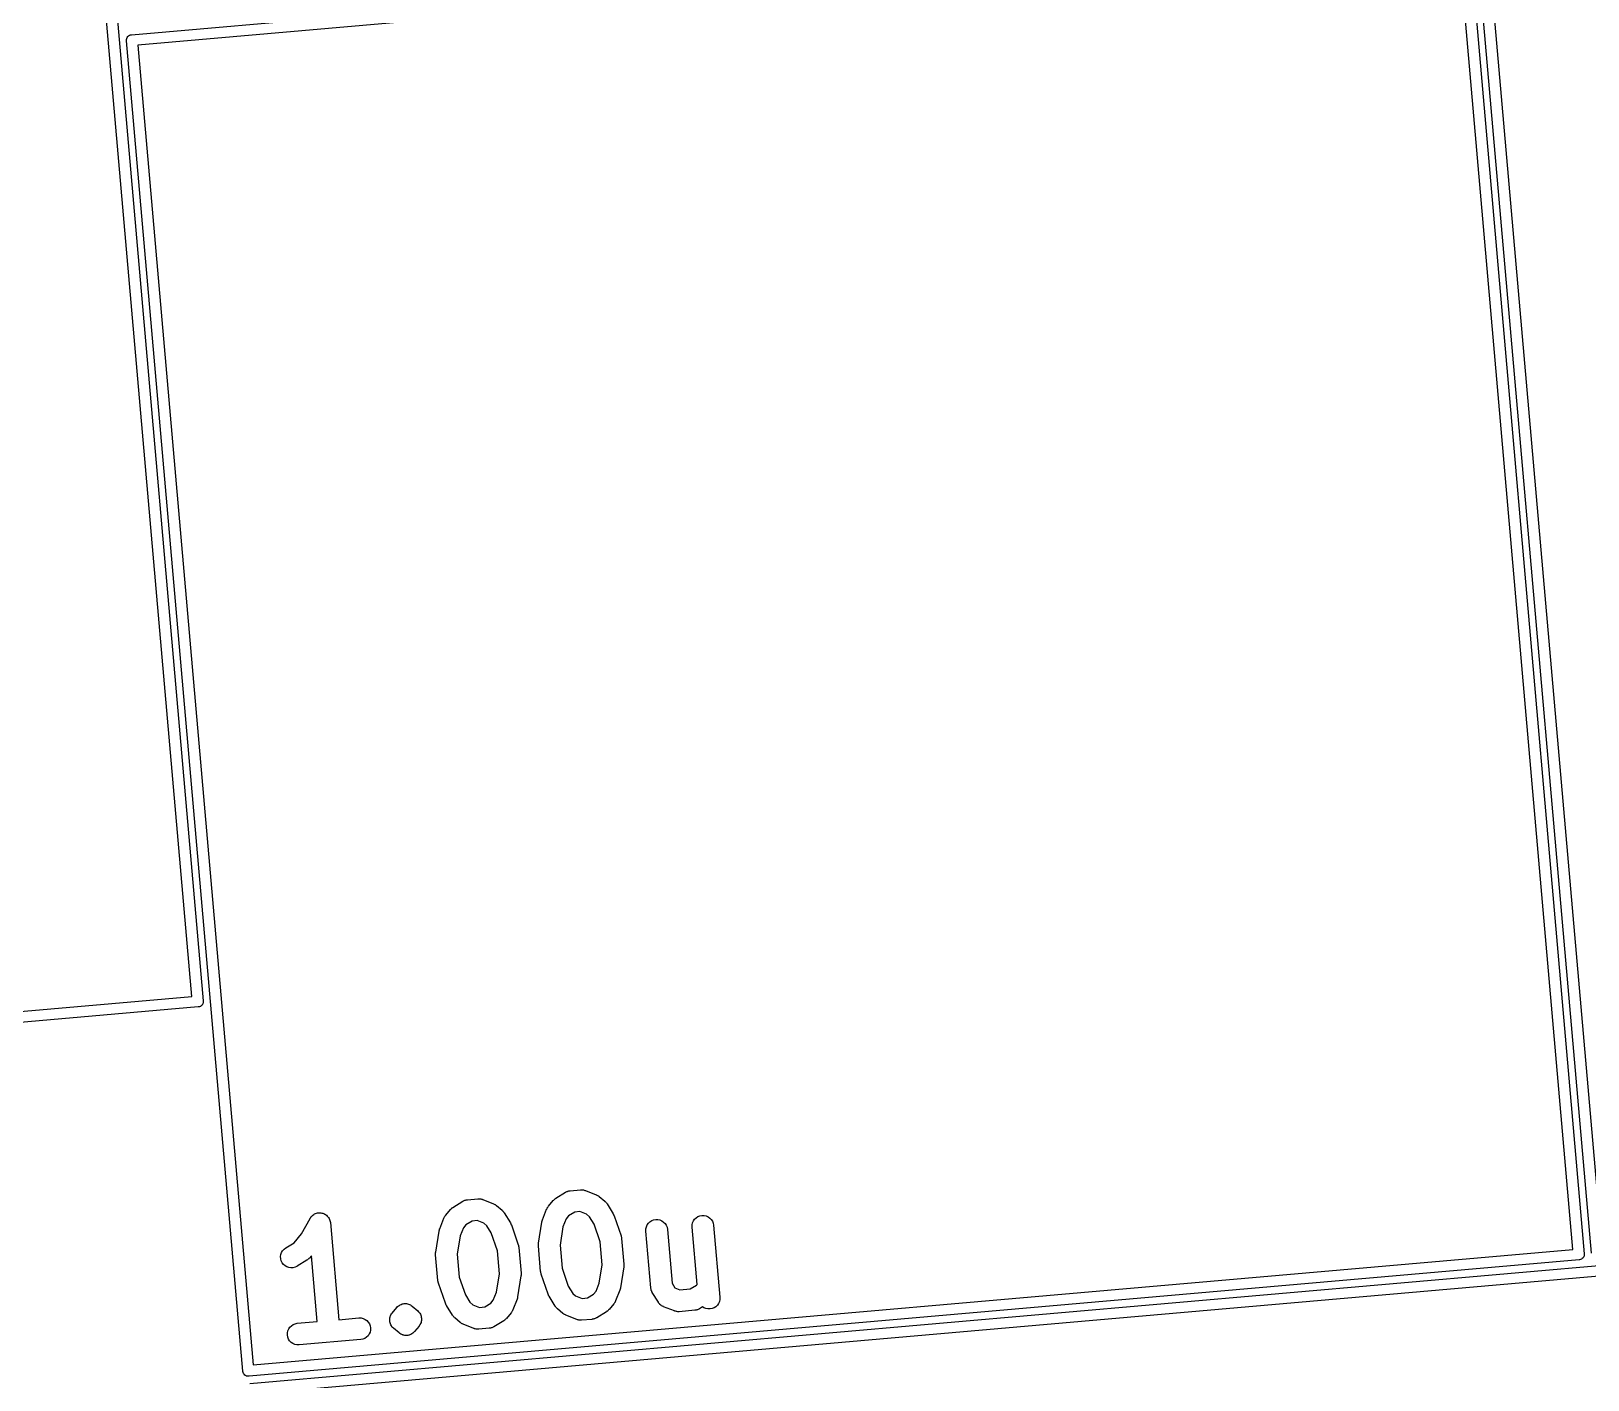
# Model space of a CAD drawing. Extents: x 72 to 342, y -189 to -99.
# Drawn here: x 301.32 to 323.23, y -161.84 to -142.86 of the extents above; entities that cross this region are included whole.
import ezdxf

# ---------------------------------------------------------------- set-up
doc = ezdxf.new("R2010")
doc.units = 0
doc.header["$MEASUREMENT"] = 0
doc.layers.add('BLACK', color=7, linetype='CONTINUOUS')

msp = doc.modelspace()

# ---------------------------------------------------------------- linework, layer by layer
at = {"layer": 'BLACK', "linetype": 'CONTINUOUS'}
for p, q in [((302.104, -137.787), (303.741, -156.504)), ((303.583, -156.445), (301.958, -137.872)), ((302.734, -142.91), (321.451, -141.273)), ((321.392, -141.431), (302.82, -143.056)), ((323.017, -160.003), (321.392, -141.431)), ((321.538, -141.345), (323.175, -160.062)), ((323.277, -160.054), (321.639, -141.336)), ((321.797, -141.395), (323.422, -159.968)), ((302.661, -142.978), (302.664, -142.963)), ((302.661, -142.993), (302.661, -142.978)), ((302.662, -142.997), (302.661, -142.993)), ((304.299, -161.714), (302.662, -142.997)), ((302.664, -142.963), (302.67, -142.95)), ((302.67, -142.95), (302.679, -142.937)), ((302.679, -142.937), (302.689, -142.927)), ((302.689, -142.927), (302.702, -142.918)), ((302.702, -142.918), (302.716, -142.913)), ((302.716, -142.913), (302.727, -142.911)), ((302.727, -142.911), (302.731, -142.91)), ((302.727, -142.911), (302.727, -142.911)), ((302.731, -142.91), (302.734, -142.91)), ((302.82, -143.056), (304.445, -161.628)), ((303.669, -156.59), (284.952, -158.228)), ((285.011, -158.07), (303.583, -156.445)), ((303.672, -156.59), (303.669, -156.59)), ((303.676, -156.59), (303.672, -156.59)), ((303.687, -156.588), (303.676, -156.59)), ((303.676, -156.59), (303.676, -156.59)), ((303.701, -156.582), (303.687, -156.588)), ((303.714, -156.574), (303.701, -156.582)), ((303.724, -156.563), (303.714, -156.574)), ((303.732, -156.552), (303.724, -156.563)), ((303.733, -156.551), (303.732, -156.552)), ((303.736, -156.545), (303.733, -156.551)), ((303.739, -156.537), (303.736, -156.545)), ((303.74, -156.53), (303.739, -156.537)), ((303.742, -156.523), (303.74, -156.53)), ((303.741, -156.504), (303.742, -156.508)), ((303.742, -156.508), (303.742, -156.511)), ((303.742, -156.511), (303.742, -156.523)), ((308.702, -159.283), (308.841, -159.198)), ((308.841, -159.198), (308.842, -159.197)), ((308.842, -159.197), (308.846, -159.195)), ((308.846, -159.195), (308.85, -159.193)), ((308.85, -159.193), (308.86, -159.189)), ((308.86, -159.189), (308.869, -159.185)), ((308.869, -159.185), (308.874, -159.183)), ((308.874, -159.183), (308.878, -159.182)), ((308.878, -159.182), (308.888, -159.18)), ((308.888, -159.18), (308.898, -159.177)), ((308.898, -159.177), (308.903, -159.177)), ((308.903, -159.177), (308.907, -159.176)), ((308.907, -159.176), (309.052, -159.164)), ((309.052, -159.164), (309.054, -159.163)), ((309.054, -159.163), (309.058, -159.164)), ((309.058, -159.164), (309.063, -159.163)), ((309.063, -159.163), (309.073, -159.164)), ((309.073, -159.164), (309.083, -159.164)), ((309.083, -159.164), (309.088, -159.165)), ((309.088, -159.165), (309.092, -159.166)), ((309.092, -159.166), (309.102, -159.168)), ((309.102, -159.168), (309.113, -159.171)), ((309.113, -159.171), (309.117, -159.173)), ((309.117, -159.173), (309.121, -159.174)), ((309.121, -159.174), (309.272, -159.233)), ((309.272, -159.233), (309.274, -159.234)), ((309.274, -159.234), (309.281, -159.238)), ((309.281, -159.238), (309.289, -159.242)), ((309.289, -159.242), (309.294, -159.245)), ((309.294, -159.245), (309.3, -159.248)), ((309.3, -159.248), (309.307, -159.254)), ((309.307, -159.254), (309.314, -159.258)), ((309.314, -159.258), (309.392, -159.324)), ((304.395, -161.888), (332.601, -159.42)), ((307.153, -159.52), (307.219, -159.442)), ((307.219, -159.442), (307.221, -159.44)), ((307.221, -159.44), (307.227, -159.434)), ((307.227, -159.434), (307.233, -159.428)), ((307.233, -159.428), (307.238, -159.424)), ((307.238, -159.424), (307.242, -159.419)), ((307.242, -159.419), (307.25, -159.415)), ((307.25, -159.415), (307.256, -159.41)), ((307.256, -159.41), (307.395, -159.325)), ((307.395, -159.325), (307.396, -159.324)), ((307.396, -159.324), (307.401, -159.322)), ((307.401, -159.322), (307.404, -159.319)), ((307.404, -159.319), (307.414, -159.315)), ((307.414, -159.315), (307.423, -159.311)), ((307.423, -159.311), (307.428, -159.31)), ((307.428, -159.31), (307.432, -159.308)), ((307.432, -159.308), (307.442, -159.306)), ((307.442, -159.306), (307.452, -159.304)), ((307.452, -159.304), (307.457, -159.304)), ((307.457, -159.304), (307.461, -159.303)), ((307.461, -159.303), (307.606, -159.29)), ((307.606, -159.29), (307.608, -159.29)), ((307.608, -159.29), (307.612, -159.29)), ((307.612, -159.29), (307.617, -159.29)), ((307.617, -159.29), (307.627, -159.29)), ((307.627, -159.29), (307.638, -159.291)), ((307.638, -159.291), (307.642, -159.292)), ((307.642, -159.292), (307.646, -159.292)), ((307.646, -159.292), (307.656, -159.295)), ((307.656, -159.295), (307.667, -159.297)), ((307.667, -159.297), (307.671, -159.299)), ((307.671, -159.299), (307.675, -159.3)), ((307.675, -159.3), (307.826, -159.36)), ((307.826, -159.36), (307.828, -159.361)), ((307.828, -159.361), (307.835, -159.365)), ((307.835, -159.365), (307.843, -159.368)), ((307.843, -159.368), (307.849, -159.372)), ((307.849, -159.372), (307.854, -159.375)), ((307.854, -159.375), (307.861, -159.38)), ((307.861, -159.38), (307.868, -159.385)), ((307.868, -159.385), (307.947, -159.451)), ((307.947, -159.451), (307.948, -159.452)), ((307.948, -159.452), (307.954, -159.458)), ((307.954, -159.458), (307.96, -159.464)), ((307.96, -159.464), (307.964, -159.469)), ((307.964, -159.469), (307.969, -159.474)), ((307.969, -159.474), (307.973, -159.481)), ((307.973, -159.481), (307.978, -159.488)), ((308.515, -159.587), (308.574, -159.436)), ((308.574, -159.436), (308.575, -159.434)), ((308.575, -159.434), (308.579, -159.426)), ((308.579, -159.426), (308.583, -159.418)), ((308.583, -159.418), (308.586, -159.413)), ((308.586, -159.413), (308.589, -159.407)), ((308.589, -159.407), (308.595, -159.401)), ((308.595, -159.401), (308.599, -159.394)), ((308.599, -159.394), (308.665, -159.315)), ((308.665, -159.315), (308.667, -159.313)), ((308.667, -159.313), (308.673, -159.308)), ((308.673, -159.308), (308.679, -159.301)), ((308.679, -159.301), (308.684, -159.297)), ((308.684, -159.297), (308.688, -159.293)), ((308.688, -159.293), (308.695, -159.288)), ((308.695, -159.288), (308.702, -159.283)), ((308.969, -159.477), (308.883, -159.53)), ((309.042, -159.47), (308.969, -159.477)), ((309.137, -159.508), (309.042, -159.47)), ((309.392, -159.324), (309.394, -159.326)), ((309.394, -159.326), (309.4, -159.332)), ((309.4, -159.332), (309.406, -159.338)), ((309.406, -159.338), (309.41, -159.343)), ((309.41, -159.343), (309.415, -159.347)), ((309.415, -159.347), (309.419, -159.355)), ((309.419, -159.355), (309.424, -159.361)), ((309.424, -159.361), (309.509, -159.5)), ((332.542, -159.578), (304.481, -162.033)), ((305.126, -159.781), (305.244, -159.565)), ((305.244, -159.565), (305.245, -159.563)), ((305.245, -159.563), (305.254, -159.551)), ((305.245, -159.563), (305.245, -159.563)), ((305.245, -159.563), (305.245, -159.563)), ((305.245, -159.563), (305.245, -159.563)), ((305.254, -159.551), (305.262, -159.539)), ((305.262, -159.539), (305.273, -159.529)), ((305.262, -159.539), (305.262, -159.539)), ((305.262, -159.539), (305.262, -159.539)), ((305.273, -159.529), (305.284, -159.518)), ((305.284, -159.518), (305.296, -159.51)), ((305.284, -159.518), (305.284, -159.518)), ((305.284, -159.518), (305.284, -159.518)), ((305.296, -159.51), (305.309, -159.502)), ((305.309, -159.502), (305.322, -159.497)), ((305.309, -159.502), (305.309, -159.502)), ((305.309, -159.502), (305.309, -159.502)), ((305.322, -159.497), (305.336, -159.491)), ((305.336, -159.491), (305.336, -159.491)), ((305.336, -159.491), (305.337, -159.491)), ((305.337, -159.491), (305.351, -159.489)), ((305.351, -159.489), (305.366, -159.486)), ((305.366, -159.486), (305.366, -159.486)), ((305.366, -159.486), (305.366, -159.486)), ((305.366, -159.486), (305.381, -159.486)), ((305.381, -159.486), (305.395, -159.487)), ((305.395, -159.487), (305.395, -159.487)), ((305.395, -159.487), (305.396, -159.487)), ((305.396, -159.487), (305.41, -159.49)), ((305.41, -159.49), (305.424, -159.493)), ((305.424, -159.493), (305.425, -159.493)), ((305.425, -159.493), (305.425, -159.493)), ((305.425, -159.493), (305.438, -159.499)), ((305.438, -159.499), (305.452, -159.505)), ((305.452, -159.505), (305.452, -159.505)), ((305.452, -159.505), (305.452, -159.505)), ((305.452, -159.505), (305.464, -159.513)), ((305.464, -159.513), (305.476, -159.522)), ((305.476, -159.522), (305.476, -159.522)), ((305.476, -159.522), (305.476, -159.522)), ((305.476, -159.522), (305.486, -159.532)), ((305.486, -159.532), (305.497, -159.543)), ((305.497, -159.543), (305.497, -159.543)), ((305.497, -159.543), (305.497, -159.543)), ((305.497, -159.543), (305.505, -159.555)), ((305.505, -159.555), (305.513, -159.568)), ((305.513, -159.568), (305.513, -159.568)), ((305.513, -159.568), (305.513, -159.568)), ((305.513, -159.568), (305.519, -159.582)), ((305.519, -159.582), (305.524, -159.596)), ((305.524, -159.596), (305.524, -159.596)), ((305.524, -159.596), (305.524, -159.596)), ((305.524, -159.596), (305.527, -159.61)), ((305.527, -159.61), (305.53, -159.625)), ((305.53, -159.625), (305.649, -160.991)), ((307.069, -159.713), (307.128, -159.562)), ((307.128, -159.562), (307.129, -159.56)), ((307.129, -159.56), (307.133, -159.553)), ((307.133, -159.553), (307.137, -159.545)), ((307.137, -159.545), (307.14, -159.54)), ((307.14, -159.54), (307.143, -159.534)), ((307.143, -159.534), (307.149, -159.527)), ((307.149, -159.527), (307.153, -159.52)), ((307.403, -159.697), (307.358, -159.81)), ((307.437, -159.656), (307.403, -159.697)), ((307.524, -159.603), (307.437, -159.656)), ((307.596, -159.597), (307.524, -159.603)), ((307.691, -159.634), (307.596, -159.597)), ((307.732, -159.668), (307.691, -159.634)), ((307.795, -159.771), (307.732, -159.668)), ((307.978, -159.488), (308.063, -159.626)), ((308.063, -159.626), (308.064, -159.628)), ((308.064, -159.628), (308.065, -159.629)), ((308.065, -159.629), (308.065, -159.629)), ((308.065, -159.629), (308.071, -159.642)), ((308.071, -159.642), (308.077, -159.655)), ((308.077, -159.655), (308.077, -159.656)), ((308.077, -159.656), (308.078, -159.656)), ((308.078, -159.656), (308.175, -159.939)), ((308.459, -159.914), (308.506, -159.619)), ((308.506, -159.616), (308.507, -159.615)), ((308.506, -159.617), (308.506, -159.616)), ((308.506, -159.619), (308.506, -159.617)), ((308.507, -159.615), (308.51, -159.602)), ((308.51, -159.602), (308.514, -159.588)), ((308.514, -159.588), (308.515, -159.587)), ((308.515, -159.587), (308.515, -159.587)), ((308.804, -159.683), (308.763, -159.944)), ((308.849, -159.571), (308.804, -159.683)), ((308.883, -159.53), (308.849, -159.571)), ((309.178, -159.542), (309.137, -159.508)), ((309.241, -159.645), (309.178, -159.542)), ((309.327, -159.894), (309.241, -159.645)), ((309.509, -159.5), (309.51, -159.501)), ((309.51, -159.501), (309.511, -159.502)), ((309.511, -159.502), (309.511, -159.503)), ((309.511, -159.503), (309.517, -159.516)), ((309.517, -159.516), (309.523, -159.528)), ((309.523, -159.528), (309.523, -159.529)), ((309.523, -159.529), (309.523, -159.53)), ((309.523, -159.53), (309.621, -159.813)), ((309.97, -159.714), (309.977, -159.685)), ((309.977, -159.685), (309.989, -159.658)), ((309.989, -159.658), (310.006, -159.634)), ((310.006, -159.634), (310.027, -159.613)), ((310.027, -159.613), (310.052, -159.597)), ((310.052, -159.597), (310.08, -159.586)), ((310.08, -159.586), (310.109, -159.581)), ((310.109, -159.581), (310.139, -159.582)), ((310.139, -159.582), (310.168, -159.588)), ((310.168, -159.588), (310.195, -159.6)), ((310.195, -159.6), (310.22, -159.617)), ((310.22, -159.617), (310.24, -159.638)), ((310.24, -159.638), (310.257, -159.663)), ((310.257, -159.663), (310.268, -159.69)), ((310.268, -159.69), (310.273, -159.72)), ((310.62, -159.687), (310.621, -159.658)), ((310.62, -159.689), (310.62, -159.687)), ((310.691, -160.494), (310.62, -159.689)), ((310.621, -159.658), (310.627, -159.628)), ((310.627, -159.628), (310.639, -159.601)), ((310.639, -159.601), (310.656, -159.577)), ((310.656, -159.577), (310.678, -159.556)), ((310.678, -159.556), (310.703, -159.54)), ((310.703, -159.54), (310.73, -159.529)), ((310.73, -159.529), (310.76, -159.524)), ((310.76, -159.524), (310.789, -159.525)), ((310.789, -159.525), (310.819, -159.531)), ((310.819, -159.531), (310.846, -159.543)), ((310.846, -159.543), (310.87, -159.56)), ((310.87, -159.56), (310.891, -159.581)), ((310.891, -159.581), (310.907, -159.606)), ((310.907, -159.606), (310.918, -159.634)), ((310.918, -159.634), (310.924, -159.663)), ((310.924, -159.663), (311.012, -160.675)), ((304.902, -159.98), (305.019, -159.908)), ((305.019, -159.908), (305.126, -159.781)), ((307.013, -160.041), (307.06, -159.745)), ((307.06, -159.743), (307.061, -159.742)), ((307.06, -159.745), (307.06, -159.743)), ((307.061, -159.742), (307.065, -159.728)), ((307.061, -159.742), (307.061, -159.742)), ((307.065, -159.728), (307.068, -159.714)), ((307.068, -159.714), (307.069, -159.714)), ((307.069, -159.714), (307.069, -159.713)), ((307.358, -159.81), (307.317, -160.07)), ((307.881, -160.021), (307.795, -159.771)), ((308.458, -159.92), (308.459, -159.917)), ((308.458, -159.932), (308.458, -159.92)), ((308.459, -159.917), (308.459, -159.914)), ((309.355, -160.218), (309.327, -159.894)), ((309.621, -159.813), (309.622, -159.815)), ((309.622, -159.815), (309.622, -159.817)), ((309.622, -159.817), (309.623, -159.82)), ((309.623, -159.82), (309.626, -159.832)), ((309.626, -159.832), (309.628, -159.844)), ((309.628, -159.844), (309.628, -159.846)), ((309.628, -159.846), (309.629, -159.849)), ((309.629, -159.849), (309.66, -160.21)), ((309.969, -159.744), (309.97, -159.714)), ((309.97, -159.746), (309.969, -159.744)), ((310.039, -160.542), (309.97, -159.746)), ((310.273, -159.72), (310.34, -160.479)), ((304.445, -161.628), (323.017, -160.003)), ((304.83, -160.103), (304.834, -160.074)), ((304.831, -160.133), (304.83, -160.103)), ((304.839, -160.162), (304.831, -160.133)), ((304.834, -160.074), (304.844, -160.046)), ((304.844, -160.046), (304.859, -160.02)), ((304.859, -160.02), (304.879, -159.998)), ((304.879, -159.998), (304.902, -159.98)), ((305.224, -160.137), (305.219, -160.141)), ((305.229, -160.13), (305.224, -160.137)), ((305.236, -160.124), (305.229, -160.13)), ((305.237, -160.123), (305.236, -160.124)), ((305.264, -160.09), (305.237, -160.123)), ((305.346, -161.018), (305.264, -160.09)), ((307.011, -160.07), (307.012, -160.058)), ((307.012, -160.073), (307.011, -160.07)), ((307.012, -160.046), (307.013, -160.043)), ((307.012, -160.058), (307.012, -160.046)), ((307.012, -160.076), (307.012, -160.073)), ((307.012, -160.078), (307.012, -160.076)), ((307.043, -160.439), (307.012, -160.078)), ((307.013, -160.043), (307.013, -160.041)), ((307.317, -160.07), (307.345, -160.394)), ((307.909, -160.345), (307.881, -160.021)), ((308.175, -159.939), (308.176, -159.941)), ((308.176, -159.941), (308.176, -159.944)), ((308.176, -159.944), (308.177, -159.946)), ((308.177, -159.946), (308.18, -159.958)), ((308.18, -159.958), (308.182, -159.97)), ((308.182, -159.97), (308.182, -159.973)), ((308.182, -159.973), (308.183, -159.975)), ((308.183, -159.975), (308.215, -160.337)), ((308.457, -159.944), (308.458, -159.932)), ((308.458, -159.947), (308.457, -159.944)), ((308.457, -159.949), (308.458, -159.947)), ((308.458, -159.951), (308.457, -159.949)), ((308.489, -160.313), (308.458, -159.951)), ((308.763, -159.944), (308.791, -160.268)), ((323.148, -160.132), (323.135, -160.141)), ((323.159, -160.122), (323.148, -160.132)), ((323.167, -160.11), (323.159, -160.122)), ((323.171, -160.1), (323.167, -160.11)), ((323.167, -160.11), (323.167, -160.11)), ((323.173, -160.096), (323.171, -160.1)), ((323.174, -160.089), (323.173, -160.096)), ((323.176, -160.081), (323.174, -160.089)), ((323.175, -160.062), (323.176, -160.066)), ((323.176, -160.066), (323.176, -160.07)), ((323.176, -160.07), (323.176, -160.081)), ((323.103, -160.149), (304.386, -161.786)), ((304.852, -160.189), (304.839, -160.162)), ((304.869, -160.212), (304.852, -160.189)), ((304.892, -160.232), (304.869, -160.212)), ((304.917, -160.248), (304.892, -160.232)), ((304.945, -160.258), (304.917, -160.248)), ((304.974, -160.262), (304.945, -160.258)), ((305.004, -160.261), (304.974, -160.262)), ((305.033, -160.253), (305.004, -160.261)), ((305.06, -160.241), (305.033, -160.253)), ((305.062, -160.24), (305.06, -160.241)), ((305.2, -160.155), (305.062, -160.24)), ((305.207, -160.15), (305.2, -160.155)), ((305.214, -160.145), (305.207, -160.15)), ((305.219, -160.141), (305.214, -160.145)), ((307.868, -160.605), (307.909, -160.345)), ((308.215, -160.344), (308.214, -160.357)), ((308.214, -160.357), (308.214, -160.369)), ((308.215, -160.337), (308.215, -160.339)), ((308.215, -160.339), (308.215, -160.342)), ((308.215, -160.342), (308.215, -160.344)), ((308.49, -160.316), (308.489, -160.313)), ((308.49, -160.318), (308.49, -160.316)), ((308.492, -160.33), (308.49, -160.318)), ((308.495, -160.342), (308.492, -160.33)), ((308.496, -160.345), (308.495, -160.342)), ((308.496, -160.347), (308.496, -160.345)), ((308.497, -160.349), (308.496, -160.347)), ((308.595, -160.632), (308.497, -160.349)), ((308.791, -160.268), (308.877, -160.517)), ((309.314, -160.479), (309.355, -160.218)), ((309.659, -160.248), (309.612, -160.543)), ((309.66, -160.242), (309.659, -160.245)), ((309.659, -160.245), (309.659, -160.248)), ((309.66, -160.21), (309.661, -160.213)), ((309.661, -160.218), (309.66, -160.23)), ((309.66, -160.23), (309.66, -160.242)), ((309.661, -160.213), (309.661, -160.215)), ((309.661, -160.215), (309.661, -160.218)), ((323.107, -160.149), (323.103, -160.149)), ((323.11, -160.148), (323.107, -160.149)), ((323.121, -160.146), (323.11, -160.148)), ((323.11, -160.148), (323.11, -160.148)), ((323.135, -160.141), (323.121, -160.146)), ((307.044, -160.442), (307.043, -160.439)), ((307.044, -160.445), (307.044, -160.442)), ((307.047, -160.457), (307.044, -160.445)), ((307.049, -160.469), (307.047, -160.457)), ((307.05, -160.471), (307.049, -160.469)), ((307.05, -160.474), (307.05, -160.471)), ((307.051, -160.476), (307.05, -160.474)), ((307.149, -160.759), (307.051, -160.476)), ((307.345, -160.394), (307.431, -160.643)), ((308.213, -160.374), (308.166, -160.67)), ((308.214, -160.369), (308.213, -160.371)), ((308.213, -160.371), (308.213, -160.374)), ((308.877, -160.517), (308.941, -160.62)), ((309.269, -160.591), (309.314, -160.479)), ((309.603, -160.575), (309.544, -160.726)), ((309.604, -160.575), (309.603, -160.575)), ((309.608, -160.56), (309.604, -160.574)), ((309.604, -160.574), (309.604, -160.575)), ((309.612, -160.547), (309.608, -160.56)), ((309.612, -160.543), (309.612, -160.545)), ((309.612, -160.545), (309.612, -160.546)), ((309.612, -160.546), (309.612, -160.547)), ((310.04, -160.546), (310.039, -160.542)), ((310.04, -160.55), (310.04, -160.546)), ((310.043, -160.561), (310.04, -160.55)), ((310.045, -160.571), (310.043, -160.561)), ((310.046, -160.575), (310.045, -160.571)), ((310.047, -160.579), (310.046, -160.575)), ((310.34, -160.479), (310.379, -160.543)), ((310.379, -160.543), (310.449, -160.571)), ((310.449, -160.571), (310.595, -160.558)), ((310.595, -160.558), (310.681, -160.505)), ((310.681, -160.505), (310.691, -160.494)), ((306.477, -160.807), (306.488, -160.797)), ((306.488, -160.797), (306.488, -160.797)), ((306.488, -160.797), (306.488, -160.797)), ((306.488, -160.797), (306.488, -160.797)), ((306.488, -160.797), (306.489, -160.797)), ((306.489, -160.797), (306.501, -160.789)), ((306.501, -160.789), (306.513, -160.781)), ((306.513, -160.781), (306.513, -160.781)), ((306.513, -160.781), (306.513, -160.781)), ((306.513, -160.781), (306.514, -160.781)), ((306.514, -160.781), (306.527, -160.776)), ((306.514, -160.781), (306.514, -160.781)), ((306.527, -160.776), (306.54, -160.77)), ((306.54, -160.77), (306.541, -160.77)), ((306.541, -160.77), (306.556, -160.768)), ((306.541, -160.77), (306.541, -160.77)), ((306.541, -160.77), (306.541, -160.77)), ((306.541, -160.77), (306.541, -160.77)), ((306.556, -160.768), (306.57, -160.765)), ((306.57, -160.765), (306.57, -160.765)), ((306.57, -160.765), (306.57, -160.765)), ((306.57, -160.765), (306.571, -160.765)), ((306.571, -160.765), (306.571, -160.765)), ((306.571, -160.765), (306.585, -160.765)), ((306.585, -160.765), (306.599, -160.765)), ((306.599, -160.765), (306.6, -160.765)), ((306.6, -160.765), (306.6, -160.765)), ((306.6, -160.765), (306.6, -160.765)), ((306.6, -160.765), (306.601, -160.765)), ((306.601, -160.765), (306.614, -160.769)), ((306.614, -160.769), (306.629, -160.772)), ((306.629, -160.772), (306.629, -160.772)), ((306.629, -160.772), (306.629, -160.772)), ((306.629, -160.772), (306.629, -160.772)), ((306.629, -160.772), (306.63, -160.772)), ((306.63, -160.772), (306.643, -160.778)), ((306.643, -160.778), (306.656, -160.783)), ((306.656, -160.783), (306.656, -160.783)), ((306.656, -160.783), (306.656, -160.784)), ((306.656, -160.784), (306.657, -160.784)), ((306.657, -160.784), (306.657, -160.784)), ((306.657, -160.784), (306.669, -160.792)), ((306.669, -160.792), (306.68, -160.8)), ((307.149, -160.76), (307.149, -160.759)), ((307.149, -160.759), (307.149, -160.759)), ((307.155, -160.773), (307.149, -160.76)), ((307.161, -160.786), (307.155, -160.773)), ((307.162, -160.786), (307.161, -160.786)), ((307.162, -160.787), (307.162, -160.786)), ((307.163, -160.789), (307.162, -160.787)), ((307.248, -160.927), (307.163, -160.789)), ((307.431, -160.643), (307.495, -160.746)), ((307.495, -160.746), (307.535, -160.781)), ((307.535, -160.781), (307.63, -160.818)), ((307.703, -160.812), (307.789, -160.758)), ((307.789, -160.758), (307.823, -160.718)), ((307.823, -160.718), (307.868, -160.605)), ((308.157, -160.702), (308.098, -160.853)), ((308.158, -160.701), (308.157, -160.702)), ((308.162, -160.687), (308.158, -160.7)), ((308.158, -160.7), (308.158, -160.701)), ((308.166, -160.673), (308.162, -160.687)), ((308.166, -160.67), (308.166, -160.672)), ((308.166, -160.672), (308.166, -160.672)), ((308.166, -160.672), (308.166, -160.673)), ((308.595, -160.633), (308.595, -160.632)), ((308.601, -160.646), (308.595, -160.633)), ((308.595, -160.633), (308.595, -160.633)), ((308.607, -160.659), (308.601, -160.646)), ((308.607, -160.66), (308.607, -160.659)), ((308.608, -160.66), (308.607, -160.66)), ((308.609, -160.662), (308.608, -160.66)), ((308.694, -160.8), (308.609, -160.662)), ((308.941, -160.62), (308.981, -160.654)), ((308.981, -160.654), (309.076, -160.691)), ((309.076, -160.691), (309.149, -160.685)), ((309.149, -160.685), (309.235, -160.632)), ((309.235, -160.632), (309.269, -160.591)), ((309.519, -160.768), (309.453, -160.847)), ((309.524, -160.761), (309.519, -160.768)), ((309.529, -160.754), (309.524, -160.761)), ((309.532, -160.749), (309.529, -160.754)), ((309.536, -160.744), (309.532, -160.749)), ((309.539, -160.736), (309.536, -160.744)), ((309.543, -160.728), (309.539, -160.736)), ((309.544, -160.726), (309.543, -160.728)), ((310.052, -160.589), (310.047, -160.579)), ((310.056, -160.598), (310.052, -160.589)), ((310.058, -160.602), (310.056, -160.598)), ((310.06, -160.606), (310.058, -160.602)), ((310.061, -160.608), (310.06, -160.606)), ((310.146, -160.746), (310.061, -160.608)), ((310.148, -160.749), (310.146, -160.746)), ((310.15, -160.752), (310.148, -160.749)), ((310.157, -160.761), (310.15, -160.752)), ((310.164, -160.77), (310.157, -160.761)), ((310.166, -160.772), (310.164, -160.77)), ((310.169, -160.775), (310.166, -160.772)), ((310.178, -160.782), (310.169, -160.775)), ((310.186, -160.79), (310.178, -160.782)), ((310.189, -160.791), (310.186, -160.79)), ((310.192, -160.794), (310.189, -160.791)), ((310.202, -160.799), (310.192, -160.794)), ((310.976, -160.787), (310.955, -160.808)), ((310.993, -160.763), (310.976, -160.787)), ((311.005, -160.736), (310.993, -160.763)), ((311.012, -160.707), (311.005, -160.736)), ((311.012, -160.675), (311.013, -160.677)), ((311.013, -160.677), (311.012, -160.707)), ((305.649, -160.991), (305.931, -160.966)), ((305.931, -160.966), (305.933, -160.966)), ((305.933, -160.966), (305.963, -160.967)), ((305.963, -160.967), (305.992, -160.974)), ((305.992, -160.974), (306.019, -160.986)), ((306.019, -160.986), (306.044, -161.003)), ((306.044, -161.003), (306.064, -161.024)), ((306.365, -160.977), (306.368, -160.963)), ((306.365, -160.978), (306.365, -160.977)), ((306.365, -160.993), (306.365, -160.978)), ((306.365, -160.978), (306.365, -160.978)), ((306.365, -161.007), (306.365, -160.993)), ((306.365, -161.008), (306.365, -161.007)), ((306.367, -161.022), (306.365, -161.008)), ((306.365, -161.008), (306.365, -161.008)), ((306.368, -160.963), (306.371, -160.949)), ((306.371, -160.949), (306.372, -160.948)), ((306.371, -160.949), (306.371, -160.949)), ((306.372, -160.948), (306.377, -160.935)), ((306.377, -160.935), (306.383, -160.922)), ((306.383, -160.921), (306.392, -160.909)), ((306.383, -160.922), (306.383, -160.921)), ((306.383, -160.922), (306.383, -160.922)), ((306.392, -160.909), (306.4, -160.897)), ((306.4, -160.897), (306.466, -160.819)), ((306.466, -160.819), (306.466, -160.818)), ((306.466, -160.818), (306.466, -160.818)), ((306.466, -160.818), (306.466, -160.818)), ((306.466, -160.818), (306.467, -160.818)), ((306.467, -160.817), (306.477, -160.807)), ((306.467, -160.818), (306.467, -160.817)), ((306.467, -160.818), (306.467, -160.818)), ((306.467, -160.818), (306.467, -160.818)), ((306.68, -160.8), (306.759, -160.866)), ((306.759, -160.866), (306.76, -160.867)), ((306.76, -160.867), (306.76, -160.867)), ((306.76, -160.867), (306.76, -160.867)), ((306.76, -160.867), (306.761, -160.867)), ((306.761, -160.867), (306.771, -160.878)), ((306.771, -160.878), (306.781, -160.888)), ((306.781, -160.888), (306.781, -160.889)), ((306.781, -160.889), (306.781, -160.889)), ((306.781, -160.889), (306.789, -160.901)), ((306.789, -160.901), (306.797, -160.913)), ((306.797, -160.913), (306.797, -160.914)), ((306.797, -160.914), (306.797, -160.914)), ((306.797, -160.914), (306.802, -160.927)), ((306.802, -160.927), (306.808, -160.941)), ((306.809, -161.015), (306.806, -161.029)), ((306.808, -160.941), (306.808, -160.941)), ((306.808, -160.941), (306.808, -160.942)), ((306.808, -160.942), (306.81, -160.956)), ((306.812, -161.001), (306.809, -161.015)), ((306.81, -160.956), (306.813, -160.97)), ((306.813, -161), (306.812, -161)), ((306.812, -161), (306.812, -161.001)), ((306.813, -160.97), (306.813, -160.971)), ((306.813, -160.971), (306.813, -160.971)), ((306.813, -160.971), (306.813, -160.985)), ((306.813, -160.985), (306.813, -161)), ((307.253, -160.934), (307.248, -160.927)), ((307.258, -160.941), (307.253, -160.934)), ((307.262, -160.946), (307.258, -160.941)), ((307.266, -160.951), (307.262, -160.946)), ((307.272, -160.956), (307.266, -160.951)), ((307.278, -160.963), (307.272, -160.956)), ((307.28, -160.964), (307.278, -160.963)), ((307.358, -161.03), (307.28, -160.964)), ((307.63, -160.818), (307.703, -160.812)), ((307.97, -161.005), (307.832, -161.09)), ((307.977, -161), (307.97, -161.005)), ((307.984, -160.995), (307.977, -161)), ((307.989, -160.991), (307.984, -160.995)), ((307.994, -160.987), (307.989, -160.991)), ((307.999, -160.981), (307.994, -160.987)), ((308.005, -160.975), (307.999, -160.981)), ((308.007, -160.973), (308.005, -160.975)), ((308.073, -160.895), (308.007, -160.973)), ((308.078, -160.888), (308.073, -160.895)), ((308.083, -160.881), (308.078, -160.888)), ((308.086, -160.875), (308.083, -160.881)), ((308.09, -160.87), (308.086, -160.875)), ((308.093, -160.862), (308.09, -160.87)), ((308.097, -160.855), (308.093, -160.862)), ((308.098, -160.853), (308.097, -160.855)), ((308.699, -160.807), (308.694, -160.8)), ((308.704, -160.815), (308.699, -160.807)), ((308.708, -160.819), (308.704, -160.815)), ((308.712, -160.824), (308.708, -160.819)), ((308.718, -160.83), (308.712, -160.824)), ((308.724, -160.836), (308.718, -160.83)), ((308.726, -160.837), (308.724, -160.836)), ((308.804, -160.903), (308.726, -160.837)), ((308.811, -160.908), (308.804, -160.903)), ((308.818, -160.914), (308.811, -160.908)), ((308.824, -160.917), (308.818, -160.914)), ((308.829, -160.92), (308.824, -160.917)), ((308.837, -160.924), (308.829, -160.92)), ((308.844, -160.928), (308.837, -160.924)), ((308.846, -160.928), (308.844, -160.928)), ((308.997, -160.988), (308.846, -160.928)), ((309.001, -160.989), (308.997, -160.988)), ((309.006, -160.991), (309.001, -160.989)), ((309.016, -160.993), (309.006, -160.991)), ((309.026, -160.996), (309.016, -160.993)), ((309.03, -160.997), (309.026, -160.996)), ((309.035, -160.998), (309.03, -160.997)), ((309.045, -160.998), (309.035, -160.998)), ((309.055, -160.999), (309.045, -160.998)), ((309.06, -160.998), (309.055, -160.999)), ((309.064, -160.998), (309.06, -160.998)), ((309.066, -160.998), (309.064, -160.998)), ((309.211, -160.986), (309.066, -160.998)), ((309.215, -160.985), (309.211, -160.986)), ((309.22, -160.984), (309.215, -160.985)), ((309.23, -160.982), (309.22, -160.984)), ((309.24, -160.98), (309.23, -160.982)), ((309.244, -160.978), (309.24, -160.98)), ((309.249, -160.977), (309.244, -160.978)), ((309.258, -160.973), (309.249, -160.977)), ((309.268, -160.969), (309.258, -160.973)), ((309.272, -160.967), (309.268, -160.969)), ((309.276, -160.965), (309.272, -160.967)), ((309.278, -160.964), (309.276, -160.965)), ((309.416, -160.879), (309.278, -160.964)), ((309.423, -160.873), (309.416, -160.879)), ((309.43, -160.869), (309.423, -160.873)), ((309.434, -160.864), (309.43, -160.869)), ((309.439, -160.861), (309.434, -160.864)), ((309.445, -160.854), (309.439, -160.861)), ((309.451, -160.848), (309.445, -160.854)), ((309.453, -160.847), (309.451, -160.848)), ((310.212, -160.805), (310.202, -160.799)), ((310.215, -160.806), (310.212, -160.805)), ((310.218, -160.807), (310.215, -160.806)), ((310.22, -160.808), (310.218, -160.807)), ((310.371, -160.868), (310.22, -160.808)), ((310.375, -160.869), (310.371, -160.868)), ((310.379, -160.871), (310.375, -160.869)), ((310.389, -160.873), (310.379, -160.871)), ((310.399, -160.876), (310.389, -160.873)), ((310.404, -160.876), (310.399, -160.876)), ((310.408, -160.877), (310.404, -160.876)), ((310.419, -160.878), (310.408, -160.877)), ((310.429, -160.879), (310.419, -160.878)), ((310.433, -160.878), (310.429, -160.879)), ((310.438, -160.878), (310.433, -160.878)), ((310.44, -160.878), (310.438, -160.878)), ((310.657, -160.859), (310.44, -160.878)), ((310.661, -160.858), (310.657, -160.859)), ((310.666, -160.858), (310.661, -160.858)), ((310.676, -160.855), (310.666, -160.858)), ((310.686, -160.854), (310.676, -160.855)), ((310.69, -160.852), (310.686, -160.854)), ((310.695, -160.851), (310.69, -160.852)), ((310.704, -160.846), (310.695, -160.851)), ((310.714, -160.842), (310.704, -160.846)), ((310.718, -160.84), (310.714, -160.842)), ((310.722, -160.838), (310.718, -160.84)), ((310.723, -160.837), (310.722, -160.838)), ((310.769, -160.809), (310.723, -160.837)), ((310.787, -160.822), (310.769, -160.809)), ((310.814, -160.833), (310.787, -160.822)), ((310.843, -160.84), (310.814, -160.833)), ((310.873, -160.84), (310.843, -160.84)), ((310.902, -160.835), (310.873, -160.84)), ((310.93, -160.824), (310.902, -160.835)), ((310.955, -160.808), (310.93, -160.824)), ((304.925, -161.206), (304.926, -161.177)), ((304.93, -161.236), (304.925, -161.206)), ((304.926, -161.177), (304.932, -161.148)), ((304.932, -161.148), (304.944, -161.12)), ((304.944, -161.12), (304.961, -161.096)), ((304.961, -161.096), (304.982, -161.075)), ((304.982, -161.075), (305.007, -161.059)), ((305.007, -161.059), (305.034, -161.048)), ((305.034, -161.048), (305.064, -161.042)), ((305.064, -161.042), (305.346, -161.018)), ((306.061, -161.217), (306.04, -161.237)), ((306.078, -161.192), (306.061, -161.217)), ((306.064, -161.024), (306.08, -161.049)), ((306.09, -161.165), (306.078, -161.192)), ((306.08, -161.049), (306.091, -161.077)), ((306.096, -161.136), (306.09, -161.165)), ((306.091, -161.077), (306.096, -161.106)), ((306.096, -161.106), (306.096, -161.136)), ((306.37, -161.036), (306.367, -161.022)), ((306.37, -161.037), (306.37, -161.036)), ((306.375, -161.051), (306.37, -161.037)), ((306.37, -161.037), (306.37, -161.037)), ((306.38, -161.064), (306.375, -161.051)), ((306.381, -161.065), (306.38, -161.064)), ((306.389, -161.077), (306.381, -161.065)), ((306.381, -161.065), (306.381, -161.065)), ((306.396, -161.089), (306.389, -161.077)), ((306.397, -161.09), (306.396, -161.089)), ((306.407, -161.1), (306.397, -161.09)), ((306.397, -161.09), (306.397, -161.09)), ((306.417, -161.111), (306.407, -161.1)), ((306.418, -161.111), (306.417, -161.111)), ((306.419, -161.112), (306.418, -161.111)), ((306.418, -161.111), (306.418, -161.111)), ((306.418, -161.111), (306.418, -161.111)), ((306.497, -161.178), (306.419, -161.112)), ((306.509, -161.186), (306.497, -161.178)), ((306.521, -161.194), (306.509, -161.186)), ((306.521, -161.195), (306.521, -161.194)), ((306.522, -161.195), (306.521, -161.195)), ((306.521, -161.195), (306.521, -161.195)), ((306.521, -161.195), (306.521, -161.195)), ((306.535, -161.201), (306.522, -161.195)), ((306.548, -161.206), (306.535, -161.201)), ((306.549, -161.206), (306.548, -161.206)), ((306.548, -161.206), (306.548, -161.206)), ((306.549, -161.207), (306.549, -161.206)), ((306.563, -161.21), (306.549, -161.207)), ((306.549, -161.207), (306.549, -161.207)), ((306.577, -161.213), (306.563, -161.21)), ((306.578, -161.213), (306.577, -161.213)), ((306.577, -161.213), (306.577, -161.213)), ((306.592, -161.213), (306.578, -161.213)), ((306.578, -161.213), (306.578, -161.213)), ((306.578, -161.213), (306.578, -161.213)), ((306.607, -161.213), (306.592, -161.213)), ((306.608, -161.213), (306.607, -161.213)), ((306.607, -161.213), (306.607, -161.213)), ((306.607, -161.213), (306.607, -161.213)), ((306.622, -161.211), (306.608, -161.213)), ((306.608, -161.213), (306.608, -161.213)), ((306.636, -161.208), (306.622, -161.211)), ((306.637, -161.208), (306.636, -161.208)), ((306.636, -161.208), (306.636, -161.208)), ((306.65, -161.203), (306.637, -161.208)), ((306.637, -161.208), (306.637, -161.208)), ((306.637, -161.208), (306.637, -161.208)), ((306.664, -161.197), (306.65, -161.203)), ((306.665, -161.197), (306.664, -161.197)), ((306.664, -161.197), (306.664, -161.197)), ((306.664, -161.197), (306.664, -161.197)), ((306.677, -161.189), (306.665, -161.197)), ((306.665, -161.197), (306.665, -161.197)), ((306.689, -161.181), (306.677, -161.189)), ((306.69, -161.181), (306.689, -161.181)), ((306.689, -161.181), (306.689, -161.181)), ((306.689, -161.181), (306.689, -161.181)), ((306.7, -161.171), (306.69, -161.181)), ((306.69, -161.181), (306.69, -161.181)), ((306.71, -161.161), (306.7, -161.171)), ((306.711, -161.161), (306.71, -161.161)), ((306.712, -161.159), (306.711, -161.16)), ((306.711, -161.16), (306.711, -161.16)), ((306.711, -161.16), (306.711, -161.16)), ((306.711, -161.16), (306.711, -161.161)), ((306.711, -161.161), (306.711, -161.161)), ((306.711, -161.161), (306.711, -161.161)), ((306.778, -161.081), (306.712, -161.159)), ((306.786, -161.069), (306.778, -161.081)), ((306.794, -161.057), (306.786, -161.069)), ((306.795, -161.056), (306.794, -161.057)), ((306.794, -161.057), (306.794, -161.057)), ((306.8, -161.043), (306.795, -161.056)), ((306.806, -161.03), (306.8, -161.043)), ((306.806, -161.029), (306.806, -161.029)), ((306.806, -161.029), (306.806, -161.03)), ((307.365, -161.035), (307.358, -161.03)), ((307.372, -161.04), (307.365, -161.035)), ((307.378, -161.043), (307.372, -161.04)), ((307.383, -161.047), (307.378, -161.043)), ((307.391, -161.05), (307.383, -161.047)), ((307.398, -161.054), (307.391, -161.05)), ((307.4, -161.055), (307.398, -161.054)), ((307.551, -161.115), (307.4, -161.055)), ((307.556, -161.116), (307.551, -161.115)), ((307.56, -161.118), (307.556, -161.116)), ((307.57, -161.12), (307.56, -161.118)), ((307.58, -161.123), (307.57, -161.12)), ((307.584, -161.123), (307.58, -161.123)), ((307.589, -161.124), (307.584, -161.123)), ((307.599, -161.124), (307.589, -161.124)), ((307.609, -161.125), (307.599, -161.124)), ((307.614, -161.125), (307.609, -161.125)), ((307.618, -161.125), (307.614, -161.125)), ((307.621, -161.125), (307.618, -161.125)), ((307.765, -161.112), (307.621, -161.125)), ((307.77, -161.111), (307.765, -161.112)), ((307.774, -161.111), (307.77, -161.111)), ((307.784, -161.108), (307.774, -161.111)), ((307.794, -161.107), (307.784, -161.108)), ((307.799, -161.105), (307.794, -161.107)), ((307.803, -161.104), (307.799, -161.105)), ((307.812, -161.099), (307.803, -161.104)), ((307.822, -161.095), (307.812, -161.099)), ((307.826, -161.093), (307.822, -161.095)), ((307.83, -161.091), (307.826, -161.093)), ((307.832, -161.09), (307.83, -161.091)), ((304.941, -161.263), (304.93, -161.236)), ((304.957, -161.288), (304.941, -161.263)), ((304.978, -161.31), (304.957, -161.288)), ((305.002, -161.327), (304.978, -161.31)), ((305.029, -161.339), (305.002, -161.327)), ((305.058, -161.345), (305.029, -161.339)), ((305.088, -161.346), (305.058, -161.345)), ((305.09, -161.346), (305.088, -161.346)), ((305.958, -161.27), (305.09, -161.346)), ((305.987, -161.265), (305.958, -161.27)), ((306.015, -161.254), (305.987, -161.265)), ((306.04, -161.237), (306.015, -161.254)), ((304.299, -161.718), (304.299, -161.714)), ((304.3, -161.721), (304.299, -161.718)), ((304.302, -161.732), (304.3, -161.721)), ((304.3, -161.721), (304.3, -161.721)), ((304.307, -161.746), (304.302, -161.732)), ((304.316, -161.759), (304.307, -161.746)), ((304.326, -161.77), (304.316, -161.759)), ((304.335, -161.775), (304.326, -161.77)), ((304.339, -161.778), (304.335, -161.775)), ((304.345, -161.781), (304.339, -161.778)), ((304.352, -161.784), (304.345, -161.781)), ((304.355, -161.784), (304.352, -161.784)), ((304.367, -161.787), (304.355, -161.784)), ((304.378, -161.787), (304.367, -161.787)), ((304.382, -161.787), (304.378, -161.787)), ((304.386, -161.786), (304.382, -161.787))]:
    msp.add_line(p, q, dxfattribs=at)

doc.saveas('drawing.dxf')
